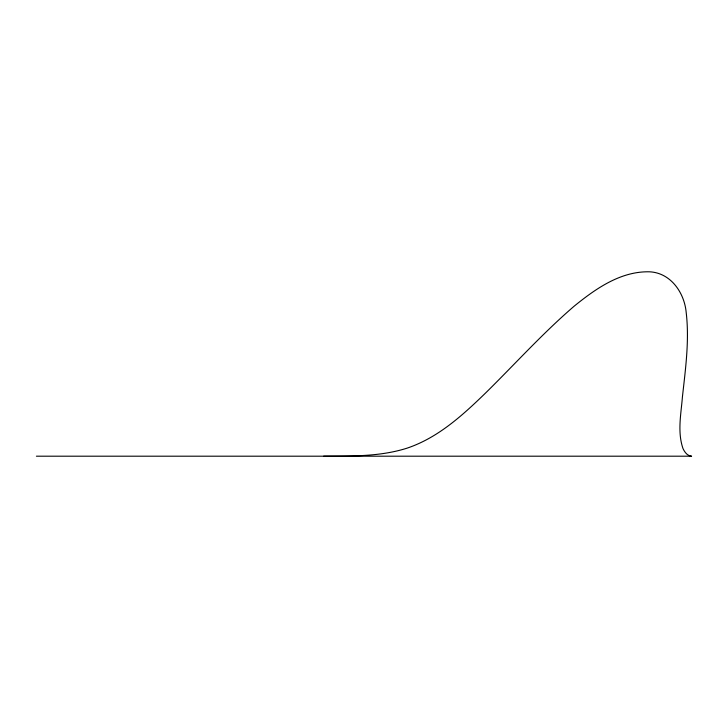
<?xml version="1.0" encoding="UTF-8"?>
<svg xmlns="http://www.w3.org/2000/svg" width="728" height="728" viewBox="0 0 728 728"><rect width="100%" height="100%" fill="white"/><g stroke="black" fill="none" stroke-linecap="round" stroke-linejoin="round"><path stroke-width="1.09" d="M323.632 456.192C351.588 456.074 380.207 456.738 407.152 448.13C437.947 437.783 462.453 415.433 485.339 393.238C514.923 364.155 542.733 333.187 574.246 306.106C595.677 288.716 620.684 271.098 649.522 271.808C670.734 272.782 684.384 292.711 686.185 312.412C689.498 340.586 685.494 368.878 682.427 396.887C681.062 413.959 677.249 431.941 683.01 448.603C684.629 452.088 687.378 456.001 691.6 456.192L36.4 456.192"/></g></svg>
